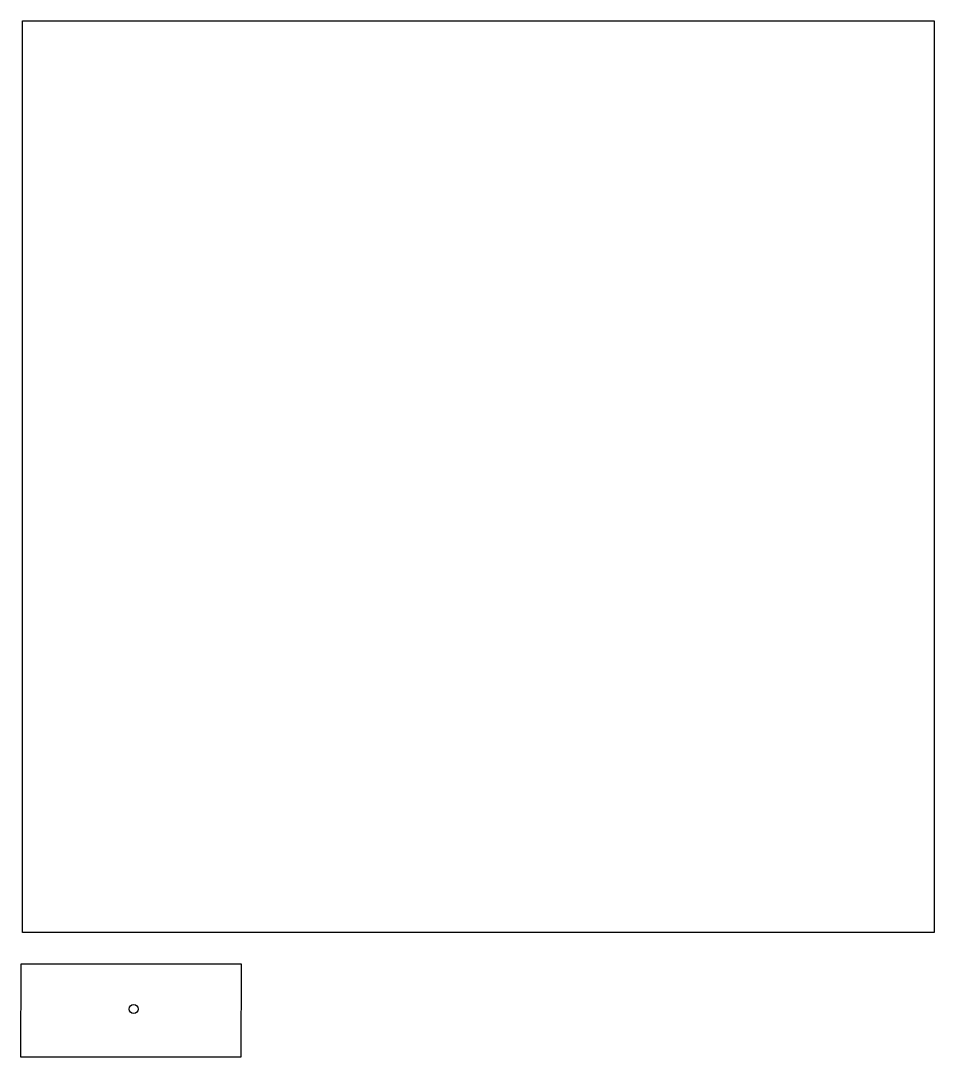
# Model space of a CAD drawing. Header units: millimetres. Extents: x 3005 to 13023, y 686 to 12055.
import ezdxf

# ---------------------------------------------------------------- set-up
doc = ezdxf.new("R2010")
doc.units = ezdxf.units.MM

msp = doc.modelspace()

# ---------------------------------------------------------------- linework, layer by layer
for p, q in [((3023, 2055), (3023, 12055)), ((3023, 12055), (3023, 12055)), ((3023, 12055), (13023, 12055)), ((13023, 12055), (13023, 2055)), ((13023, 2055), (3023, 2055)), ((3005, 686), (3010, 1709)), ((3010, 1709), (5423, 1709)), ((5423, 1709), (5418, 686)), ((5418, 686), (3005, 686))]:
    msp.add_line(p, q)
msp.add_circle((4244, 1214), 50)

doc.saveas('drawing.dxf')
